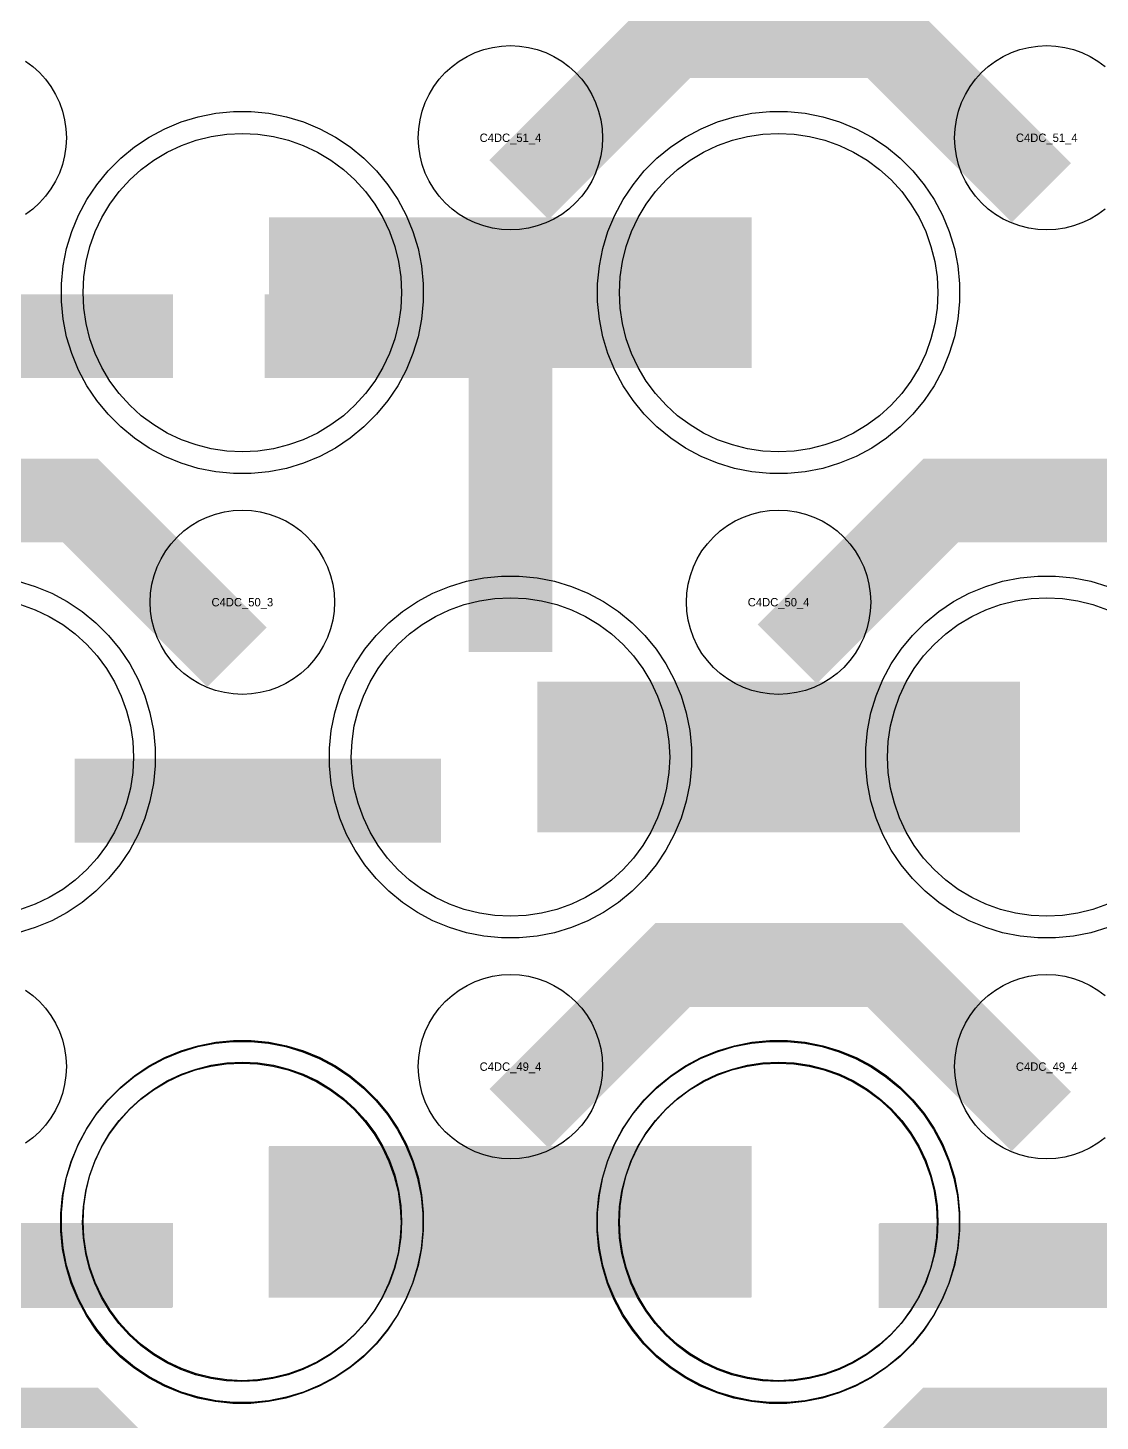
# Model space of a CAD drawing. Extents: x -11880 to 11880, y -14992 to 14992.
# Drawn here: x -10864 to -10544.1, y -8109.5 to -7693.8 of the extents above; entities that cross this region are included whole.
import ezdxf
from ezdxf.enums import TextEntityAlignment as Align

# ---------------------------------------------------------------- set-up
doc = ezdxf.new("R2010")
doc.units = 0
doc.header["$MEASUREMENT"] = 0
for name, color, linetype in [('GDS_775_DT_237', 138, 'CONTINUOUS'), ('RDL1_FS', 34, 'CONTINUOUS'), ('RDL_BS', 160, 'CONTINUOUS')]:
    doc.layers.add(name, color=color, linetype=linetype)

msp = doc.modelspace()

# ---------------------------------------------------------------- linework, layer by layer
at = {"layer": 'RDL1_FS'}
for points in [[(-10800, -7820.304), (-10804.657, -7820.075), (-10809.268, -7819.391), (-10813.791, -7818.259), (-10818.181, -7816.687), (-10822.395, -7814.695), (-10826.395, -7812.297), (-10830.14, -7809.519), (-10833.594, -7806.389), (-10836.724, -7802.935), (-10839.502, -7799.19), (-10841.9, -7795.19), (-10843.892, -7790.976), (-10845.464, -7786.586), (-10846.596, -7782.063), (-10847.28, -7777.452), (-10847.509, -7772.795), (-10847.28, -7768.138), (-10846.596, -7763.527), (-10845.464, -7759.004), (-10843.892, -7754.614), (-10841.9, -7750.4), (-10839.502, -7746.4), (-10836.724, -7742.655), (-10833.594, -7739.201), (-10830.14, -7736.071), (-10826.395, -7733.293), (-10822.395, -7730.895), (-10818.181, -7728.903), (-10813.791, -7727.331), (-10809.268, -7726.199), (-10804.657, -7725.515), (-10800, -7725.286), (-10795.343, -7725.515), (-10790.732, -7726.199), (-10786.209, -7727.331), (-10781.819, -7728.903), (-10777.605, -7730.895), (-10773.605, -7733.293), (-10769.86, -7736.071), (-10766.406, -7739.201), (-10763.276, -7742.655), (-10760.498, -7746.4), (-10758.1, -7750.4), (-10756.108, -7754.614), (-10754.536, -7759.004), (-10753.404, -7763.527), (-10752.72, -7768.138), (-10752.491, -7772.795), (-10752.72, -7777.452), (-10753.404, -7782.063), (-10754.536, -7786.586), (-10756.108, -7790.976), (-10758.1, -7795.19), (-10760.498, -7799.19), (-10763.276, -7802.935), (-10766.406, -7806.389), (-10769.86, -7809.519), (-10773.605, -7812.297), (-10777.605, -7814.695), (-10781.819, -7816.687), (-10786.209, -7818.259), (-10790.732, -7819.391), (-10795.343, -7820.075)], [(-10640, -7820.304), (-10644.657, -7820.075), (-10649.268, -7819.391), (-10653.791, -7818.259), (-10658.181, -7816.687), (-10662.395, -7814.695), (-10666.395, -7812.297), (-10670.14, -7809.519), (-10673.594, -7806.389), (-10676.724, -7802.935), (-10679.502, -7799.19), (-10681.9, -7795.19), (-10683.892, -7790.976), (-10685.464, -7786.586), (-10686.596, -7782.063), (-10687.28, -7777.452), (-10687.509, -7772.795), (-10687.28, -7768.138), (-10686.596, -7763.527), (-10685.464, -7759.004), (-10683.892, -7754.614), (-10681.9, -7750.4), (-10679.502, -7746.4), (-10676.724, -7742.655), (-10673.594, -7739.201), (-10670.14, -7736.071), (-10666.395, -7733.293), (-10662.395, -7730.895), (-10658.181, -7728.903), (-10653.791, -7727.331), (-10649.268, -7726.199), (-10644.657, -7725.515), (-10640, -7725.286), (-10635.343, -7725.515), (-10630.732, -7726.199), (-10626.209, -7727.331), (-10621.819, -7728.903), (-10617.605, -7730.895), (-10613.605, -7733.293), (-10609.86, -7736.071), (-10606.406, -7739.201), (-10603.276, -7742.655), (-10600.498, -7746.4), (-10598.1, -7750.4), (-10596.108, -7754.614), (-10594.536, -7759.004), (-10593.404, -7763.527), (-10592.72, -7768.138), (-10592.491, -7772.795), (-10592.72, -7777.452), (-10593.404, -7782.063), (-10594.536, -7786.586), (-10596.108, -7790.976), (-10598.1, -7795.19), (-10600.498, -7799.19), (-10603.276, -7802.935), (-10606.406, -7806.389), (-10609.86, -7809.519), (-10613.605, -7812.297), (-10617.605, -7814.695), (-10621.819, -7816.687), (-10626.209, -7818.259), (-10630.732, -7819.391), (-10635.343, -7820.075)], [(-10720, -7958.869), (-10724.657, -7958.64), (-10729.268, -7957.956), (-10733.791, -7956.824), (-10738.181, -7955.252), (-10742.395, -7953.26), (-10746.395, -7950.862), (-10750.14, -7948.084), (-10753.594, -7944.954), (-10756.724, -7941.5), (-10759.502, -7937.755), (-10761.9, -7933.755), (-10763.892, -7929.541), (-10765.464, -7925.151), (-10766.596, -7920.628), (-10767.28, -7916.017), (-10767.509, -7911.36), (-10767.28, -7906.703), (-10766.596, -7902.092), (-10765.464, -7897.569), (-10763.892, -7893.179), (-10761.9, -7888.965), (-10759.502, -7884.965), (-10756.724, -7881.22), (-10753.594, -7877.766), (-10750.14, -7874.636), (-10746.395, -7871.858), (-10742.395, -7869.46), (-10738.181, -7867.468), (-10733.791, -7865.896), (-10729.268, -7864.764), (-10724.657, -7864.08), (-10720, -7863.851), (-10715.343, -7864.08), (-10710.732, -7864.764), (-10706.209, -7865.896), (-10701.819, -7867.468), (-10697.605, -7869.46), (-10693.605, -7871.858), (-10689.86, -7874.636), (-10686.406, -7877.766), (-10683.276, -7881.22), (-10680.498, -7884.965), (-10678.1, -7888.965), (-10676.108, -7893.179), (-10674.536, -7897.569), (-10673.404, -7902.092), (-10672.72, -7906.703), (-10672.491, -7911.36), (-10672.72, -7916.017), (-10673.404, -7920.628), (-10674.536, -7925.151), (-10676.108, -7929.541), (-10678.1, -7933.755), (-10680.498, -7937.755), (-10683.276, -7941.5), (-10686.406, -7944.954), (-10689.86, -7948.084), (-10693.605, -7950.862), (-10697.605, -7953.26), (-10701.819, -7955.252), (-10706.209, -7956.824), (-10710.732, -7957.956), (-10715.343, -7958.64)], [(-10800, -8097.434), (-10804.657, -8097.205), (-10809.268, -8096.521), (-10813.791, -8095.389), (-10818.181, -8093.817), (-10822.395, -8091.825), (-10826.395, -8089.427), (-10830.14, -8086.649), (-10833.594, -8083.519), (-10836.724, -8080.065), (-10839.502, -8076.32), (-10841.9, -8072.32), (-10843.892, -8068.106), (-10845.464, -8063.716), (-10846.596, -8059.193), (-10847.28, -8054.582), (-10847.509, -8049.925), (-10847.28, -8045.268), (-10846.596, -8040.657), (-10845.464, -8036.134), (-10843.892, -8031.744), (-10841.9, -8027.53), (-10839.502, -8023.53), (-10836.724, -8019.785), (-10833.594, -8016.331), (-10830.14, -8013.201), (-10826.395, -8010.423), (-10822.395, -8008.025), (-10818.181, -8006.033), (-10813.791, -8004.461), (-10809.268, -8003.329), (-10804.657, -8002.645), (-10800, -8002.416), (-10795.343, -8002.645), (-10790.732, -8003.329), (-10786.209, -8004.461), (-10781.819, -8006.033), (-10777.605, -8008.025), (-10773.605, -8010.423), (-10769.86, -8013.201), (-10766.406, -8016.331), (-10763.276, -8019.785), (-10760.498, -8023.53), (-10758.1, -8027.53), (-10756.108, -8031.744), (-10754.536, -8036.134), (-10753.404, -8040.657), (-10752.72, -8045.268), (-10752.491, -8049.925), (-10752.72, -8054.582), (-10753.404, -8059.193), (-10754.536, -8063.716), (-10756.108, -8068.106), (-10758.1, -8072.32), (-10760.498, -8076.32), (-10763.276, -8080.065), (-10766.406, -8083.519), (-10769.86, -8086.649), (-10773.605, -8089.427), (-10777.605, -8091.825), (-10781.819, -8093.817), (-10786.209, -8095.389), (-10790.732, -8096.521), (-10795.343, -8097.205)], [(-10640, -8097.434), (-10644.657, -8097.205), (-10649.268, -8096.521), (-10653.791, -8095.389), (-10658.181, -8093.817), (-10662.395, -8091.825), (-10666.395, -8089.427), (-10670.14, -8086.649), (-10673.594, -8083.519), (-10676.724, -8080.065), (-10679.502, -8076.32), (-10681.9, -8072.32), (-10683.892, -8068.106), (-10685.464, -8063.716), (-10686.596, -8059.193), (-10687.28, -8054.582), (-10687.509, -8049.925), (-10687.28, -8045.268), (-10686.596, -8040.657), (-10685.464, -8036.134), (-10683.892, -8031.744), (-10681.9, -8027.53), (-10679.502, -8023.53), (-10676.724, -8019.785), (-10673.594, -8016.331), (-10670.14, -8013.201), (-10666.395, -8010.423), (-10662.395, -8008.025), (-10658.181, -8006.033), (-10653.791, -8004.461), (-10649.268, -8003.329), (-10644.657, -8002.645), (-10640, -8002.416), (-10635.343, -8002.645), (-10630.732, -8003.329), (-10626.209, -8004.461), (-10621.819, -8006.033), (-10617.605, -8008.025), (-10613.605, -8010.423), (-10609.86, -8013.201), (-10606.406, -8016.331), (-10603.276, -8019.785), (-10600.498, -8023.53), (-10598.1, -8027.53), (-10596.108, -8031.744), (-10594.536, -8036.134), (-10593.404, -8040.657), (-10592.72, -8045.268), (-10592.491, -8049.925), (-10592.72, -8054.582), (-10593.404, -8059.193), (-10594.536, -8063.716), (-10596.108, -8068.106), (-10598.1, -8072.32), (-10600.498, -8076.32), (-10603.276, -8080.065), (-10606.406, -8083.519), (-10609.86, -8086.649), (-10613.605, -8089.427), (-10617.605, -8091.825), (-10621.819, -8093.817), (-10626.209, -8095.389), (-10630.732, -8096.521), (-10635.343, -8097.205)]]:
    msp.add_lwpolyline(points, close=True, dxfattribs=at)
for points in [[(-10791.998, -7772.795, 45, 45, 0), (-10719.998, -7772.795, 45, 45, 0)], [(-10719.998, -7772.795, 45, 45, 0), (-10647.998, -7772.795, 45, 45, 0)], [(-10711.998, -7911.36, 45, 45, 0), (-10639.998, -7911.36, 45, 45, 0)], [(-10639.998, -7911.36, 45, 45, 0), (-10567.998, -7911.36, 45, 45, 0)], [(-10791.998, -8049.925, 45, 45, 0), (-10719.998, -8049.925, 45, 45, 0)], [(-10719.998, -8049.925, 45, 45, 0), (-10647.998, -8049.925, 45, 45, 0)]]:
    msp.add_lwpolyline(points, format="xyseb", dxfattribs=at)
for points in [[(-10541.819, -7955.252), (-10546.209, -7956.824), (-10550.732, -7957.956), (-10555.343, -7958.64), (-10560, -7958.869), (-10564.657, -7958.64), (-10569.268, -7957.956), (-10573.791, -7956.824), (-10578.181, -7955.252), (-10582.395, -7953.26), (-10586.395, -7950.862), (-10590.14, -7948.084), (-10593.594, -7944.954), (-10596.724, -7941.5), (-10599.502, -7937.755), (-10601.9, -7933.755), (-10603.892, -7929.541), (-10605.464, -7925.151), (-10606.596, -7920.628), (-10607.28, -7916.017), (-10607.509, -7911.36), (-10607.28, -7906.703), (-10606.596, -7902.092), (-10605.464, -7897.569), (-10603.892, -7893.179), (-10601.9, -7888.965), (-10599.502, -7884.965), (-10596.724, -7881.22), (-10593.594, -7877.766), (-10590.14, -7874.636), (-10586.395, -7871.858), (-10582.395, -7869.46), (-10578.181, -7867.468), (-10573.791, -7865.896), (-10569.268, -7864.764), (-10564.657, -7864.08), (-10560, -7863.851), (-10555.343, -7864.08), (-10550.732, -7864.764), (-10546.209, -7865.896), (-10541.819, -7867.468)], [(-10866.209, -7865.896), (-10861.819, -7867.468), (-10857.605, -7869.46), (-10853.605, -7871.858), (-10849.86, -7874.636), (-10846.406, -7877.766), (-10843.276, -7881.22), (-10840.498, -7884.965), (-10838.1, -7888.965), (-10836.108, -7893.179), (-10834.536, -7897.569), (-10833.404, -7902.092), (-10832.72, -7906.703), (-10832.491, -7911.36), (-10832.72, -7916.017), (-10833.404, -7920.628), (-10834.536, -7925.151), (-10836.108, -7929.541), (-10838.1, -7933.755), (-10840.498, -7937.755), (-10843.276, -7941.5), (-10846.406, -7944.954), (-10849.86, -7948.084), (-10853.605, -7950.862), (-10857.605, -7953.26), (-10861.819, -7955.252), (-10866.209, -7956.824)]]:
    msp.add_lwpolyline(points, dxfattribs=at)
at = {"layer": 'RDL1_FS', "color": 241, "true_color": 0xf7abae}
for points in [[(-10800.149, -8097.716), (-10804.806, -8097.487), (-10809.417, -8096.803), (-10813.94, -8095.671), (-10818.33, -8094.099), (-10822.544, -8092.107), (-10826.544, -8089.709), (-10830.289, -8086.931), (-10833.743, -8083.801), (-10836.873, -8080.347), (-10839.651, -8076.602), (-10842.049, -8072.602), (-10844.041, -8068.388), (-10845.613, -8063.998), (-10846.745, -8059.475), (-10847.429, -8054.864), (-10847.658, -8050.207), (-10847.429, -8045.55), (-10846.745, -8040.939), (-10845.613, -8036.416), (-10844.041, -8032.026), (-10842.049, -8027.812), (-10839.651, -8023.812), (-10836.873, -8020.067), (-10833.743, -8016.613), (-10830.289, -8013.483), (-10826.544, -8010.705), (-10822.544, -8008.307), (-10818.33, -8006.315), (-10813.94, -8004.743), (-10809.417, -8003.611), (-10804.806, -8002.927), (-10800.149, -8002.698), (-10795.492, -8002.927), (-10790.881, -8003.611), (-10786.358, -8004.743), (-10781.968, -8006.315), (-10777.754, -8008.307), (-10773.754, -8010.705), (-10770.009, -8013.483), (-10766.555, -8016.613), (-10763.425, -8020.067), (-10760.647, -8023.812), (-10758.249, -8027.812), (-10756.257, -8032.026), (-10754.685, -8036.416), (-10753.553, -8040.939), (-10752.869, -8045.55), (-10752.64, -8050.207), (-10752.869, -8054.864), (-10753.553, -8059.475), (-10754.685, -8063.998), (-10756.257, -8068.388), (-10758.249, -8072.602), (-10760.647, -8076.602), (-10763.425, -8080.347), (-10766.555, -8083.801), (-10770.009, -8086.931), (-10773.754, -8089.709), (-10777.754, -8092.107), (-10781.968, -8094.099), (-10786.358, -8095.671), (-10790.881, -8096.803), (-10795.492, -8097.487)], [(-10640.149, -8097.716), (-10644.806, -8097.487), (-10649.417, -8096.803), (-10653.94, -8095.671), (-10658.33, -8094.099), (-10662.544, -8092.107), (-10666.544, -8089.709), (-10670.289, -8086.931), (-10673.743, -8083.801), (-10676.873, -8080.347), (-10679.651, -8076.602), (-10682.049, -8072.602), (-10684.041, -8068.388), (-10685.613, -8063.998), (-10686.745, -8059.475), (-10687.429, -8054.864), (-10687.658, -8050.207), (-10687.429, -8045.55), (-10686.745, -8040.939), (-10685.613, -8036.416), (-10684.041, -8032.026), (-10682.049, -8027.812), (-10679.651, -8023.812), (-10676.873, -8020.067), (-10673.743, -8016.613), (-10670.289, -8013.483), (-10666.544, -8010.705), (-10662.544, -8008.307), (-10658.33, -8006.315), (-10653.94, -8004.743), (-10649.417, -8003.611), (-10644.806, -8002.927), (-10640.149, -8002.698), (-10635.492, -8002.927), (-10630.881, -8003.611), (-10626.358, -8004.743), (-10621.968, -8006.315), (-10617.754, -8008.307), (-10613.754, -8010.705), (-10610.009, -8013.483), (-10606.555, -8016.613), (-10603.425, -8020.067), (-10600.647, -8023.812), (-10598.249, -8027.812), (-10596.257, -8032.026), (-10594.685, -8036.416), (-10593.553, -8040.939), (-10592.869, -8045.55), (-10592.64, -8050.207), (-10592.869, -8054.864), (-10593.553, -8059.475), (-10594.685, -8063.998), (-10596.257, -8068.388), (-10598.249, -8072.602), (-10600.647, -8076.602), (-10603.425, -8080.347), (-10606.555, -8083.801), (-10610.009, -8086.931), (-10613.754, -8089.709), (-10617.754, -8092.107), (-10621.968, -8094.099), (-10626.358, -8095.671), (-10630.881, -8096.803), (-10635.492, -8097.487)]]:
    msp.add_lwpolyline(points, close=True, dxfattribs=at)
for points in [[(-10792.147, -8050.207, 45, 45, 0), (-10720.147, -8050.207, 45, 45, 0)], [(-10720.147, -8050.207, 45, 45, 0), (-10648.147, -8050.207, 45, 45, 0)]]:
    msp.add_lwpolyline(points, format="xyseb", dxfattribs=at)
at = {"layer": 'RDL_BS'}
for points in [[(-10717.438, -7742.109, 25, 25, 0), (-10671.623, -7696.294, 25, 25, 0), (-10638.07, -7696.294, 25, 25, 0)], [(-10561.599, -7743.008, 25, 25, 0), (-10608.313, -7696.294, 25, 25, 0), (-10638.071, -7696.294, 25, 25, 0)], [(-10720, -7880.05, 25, 25, 0), (-10720, -7773.273, 25, 25, 0)], [(-10720, -7880.05, 25, 25, 0), (-10720, -7773.273, 25, 25, 0)], [(-10929.984, -7785.808, 25, 25, 0), (-10820.719, -7785.808, 25, 25, 0)], [(-10707.5, -7785.773, 25, 25, 0), (-10793.333, -7785.773, 25, 25, 0)], [(-10707.5, -7785.773, 25, 25, 0), (-10772.167, -7785.773, 25, 25, 0)], [(-10801.599, -7881.573, 25, 25, 0), (-10848.313, -7834.859, 25, 25, 0), (-10878.071, -7834.859, 25, 25, 0)], [(-10637.438, -7880.674, 25, 25, 0), (-10591.623, -7834.859, 25, 25, 0), (-10558.07, -7834.859, 25, 25, 0)], [(-10481.599, -7881.573, 25, 25, 0), (-10528.313, -7834.859, 25, 25, 0), (-10558.071, -7834.859, 25, 25, 0)], [(-10849.984, -7924.373, 25, 25, 0), (-10740.719, -7924.373, 25, 25, 0)], [(-10717.438, -8019.239, 25, 25, 0), (-10671.623, -7973.424, 25, 25, 0), (-10638.07, -7973.424, 25, 25, 0)], [(-10561.599, -8020.138, 25, 25, 0), (-10608.313, -7973.424, 25, 25, 0), (-10638.071, -7973.424, 25, 25, 0)], [(-10929.984, -8062.938, 25, 25, 0), (-10820.719, -8062.938, 25, 25, 0)], [(-10609.984, -8062.938, 25, 25, 0), (-10500.719, -8062.938, 25, 25, 0)], [(-10801.599, -8158.703, 25, 25, 0), (-10848.313, -8111.989, 25, 25, 0), (-10878.071, -8111.989, 25, 25, 0)], [(-10637.438, -8157.804, 25, 25, 0), (-10591.623, -8111.989, 25, 25, 0), (-10558.07, -8111.989, 25, 25, 0)], [(-10481.599, -8158.703, 25, 25, 0), (-10528.313, -8111.989, 25, 25, 0), (-10558.071, -8111.989, 25, 25, 0)]]:
    msp.add_lwpolyline(points, format="xyseb", dxfattribs=at)
for points in [[(-10720, -7754.101), (-10722.693, -7753.969), (-10725.365, -7753.573), (-10727.984, -7752.916), (-10730.519, -7752.009), (-10732.956, -7750.857), (-10735.28, -7749.464), (-10737.443, -7747.861), (-10739.442, -7746.049), (-10741.254, -7744.05), (-10742.857, -7741.887), (-10744.25, -7739.563), (-10745.402, -7737.126), (-10746.309, -7734.591), (-10746.966, -7731.972), (-10747.362, -7729.3), (-10747.494, -7726.607), (-10747.362, -7723.914), (-10746.966, -7721.242), (-10746.309, -7718.623), (-10745.402, -7716.088), (-10744.25, -7713.651), (-10742.857, -7711.327), (-10741.254, -7709.164), (-10739.442, -7707.165), (-10737.443, -7705.353), (-10735.28, -7703.75), (-10732.956, -7702.357), (-10730.519, -7701.205), (-10727.984, -7700.298), (-10725.365, -7699.641), (-10722.693, -7699.245), (-10720, -7699.113), (-10717.307, -7699.245), (-10714.635, -7699.641), (-10712.016, -7700.298), (-10709.481, -7701.205), (-10707.044, -7702.357), (-10704.72, -7703.75), (-10702.557, -7705.353), (-10700.558, -7707.165), (-10698.746, -7709.164), (-10697.143, -7711.327), (-10695.75, -7713.651), (-10694.598, -7716.088), (-10693.691, -7718.623), (-10693.034, -7721.242), (-10692.638, -7723.914), (-10692.506, -7726.607), (-10692.638, -7729.3), (-10693.034, -7731.972), (-10693.691, -7734.591), (-10694.598, -7737.126), (-10695.75, -7739.563), (-10697.143, -7741.887), (-10698.746, -7744.05), (-10700.558, -7746.049), (-10702.557, -7747.861), (-10704.72, -7749.464), (-10707.044, -7750.857), (-10709.481, -7752.009), (-10712.016, -7752.916), (-10714.635, -7753.573), (-10717.307, -7753.969)], [(-10802.644, -7826.795), (-10807.938, -7826.278), (-10813.165, -7825.232), (-10818.205, -7823.701), (-10823.115, -7821.67), (-10827.777, -7819.178), (-10832.191, -7816.231), (-10836.292, -7812.869), (-10840.074, -7809.087), (-10843.436, -7804.986), (-10846.383, -7800.572), (-10848.875, -7795.91), (-10850.906, -7791), (-10852.437, -7785.96), (-10853.483, -7780.733), (-10854, -7775.439), (-10854, -7770.151), (-10853.483, -7764.857), (-10852.437, -7759.63), (-10850.906, -7754.59), (-10848.875, -7749.68), (-10846.383, -7745.018), (-10843.436, -7740.604), (-10840.074, -7736.503), (-10836.292, -7732.721), (-10832.191, -7729.359), (-10827.777, -7726.412), (-10823.115, -7723.92), (-10818.205, -7721.889), (-10813.165, -7720.358), (-10807.938, -7719.312), (-10802.644, -7718.795), (-10797.356, -7718.795), (-10792.062, -7719.312), (-10786.835, -7720.358), (-10781.795, -7721.889), (-10776.885, -7723.92), (-10772.223, -7726.412), (-10767.809, -7729.359), (-10763.708, -7732.721), (-10759.926, -7736.503), (-10756.564, -7740.604), (-10753.617, -7745.018), (-10751.125, -7749.68), (-10749.094, -7754.59), (-10747.563, -7759.63), (-10746.517, -7764.857), (-10746, -7770.151), (-10746, -7775.439), (-10746.517, -7780.733), (-10747.563, -7785.96), (-10749.094, -7791), (-10751.125, -7795.91), (-10753.617, -7800.572), (-10756.564, -7804.986), (-10759.926, -7809.087), (-10763.708, -7812.869), (-10767.809, -7816.231), (-10772.223, -7819.178), (-10776.885, -7821.67), (-10781.795, -7823.701), (-10786.835, -7825.232), (-10792.062, -7826.278), (-10797.356, -7826.795)], [(-10642.644, -7826.795), (-10647.938, -7826.278), (-10653.165, -7825.232), (-10658.205, -7823.701), (-10663.115, -7821.67), (-10667.777, -7819.178), (-10672.191, -7816.231), (-10676.292, -7812.869), (-10680.074, -7809.087), (-10683.436, -7804.986), (-10686.383, -7800.572), (-10688.875, -7795.91), (-10690.906, -7791), (-10692.437, -7785.96), (-10693.483, -7780.733), (-10694, -7775.439), (-10694, -7770.151), (-10693.483, -7764.857), (-10692.437, -7759.63), (-10690.906, -7754.59), (-10688.875, -7749.68), (-10686.383, -7745.018), (-10683.436, -7740.604), (-10680.074, -7736.503), (-10676.292, -7732.721), (-10672.191, -7729.359), (-10667.777, -7726.412), (-10663.115, -7723.92), (-10658.205, -7721.889), (-10653.165, -7720.358), (-10647.938, -7719.312), (-10642.644, -7718.795), (-10637.356, -7718.795), (-10632.062, -7719.312), (-10626.835, -7720.358), (-10621.795, -7721.889), (-10616.885, -7723.92), (-10612.223, -7726.412), (-10607.809, -7729.359), (-10603.708, -7732.721), (-10599.926, -7736.503), (-10596.564, -7740.604), (-10593.617, -7745.018), (-10591.125, -7749.68), (-10589.094, -7754.59), (-10587.563, -7759.63), (-10586.517, -7764.857), (-10586, -7770.151), (-10586, -7775.439), (-10586.517, -7780.733), (-10587.563, -7785.96), (-10589.094, -7791), (-10591.125, -7795.91), (-10593.617, -7800.572), (-10596.564, -7804.986), (-10599.926, -7809.087), (-10603.708, -7812.869), (-10607.809, -7816.231), (-10612.223, -7819.178), (-10616.885, -7821.67), (-10621.795, -7823.701), (-10626.835, -7825.232), (-10632.062, -7826.278), (-10637.356, -7826.795)], [(-10800, -7892.666), (-10802.693, -7892.534), (-10805.365, -7892.138), (-10807.984, -7891.481), (-10810.519, -7890.574), (-10812.956, -7889.422), (-10815.28, -7888.029), (-10817.443, -7886.426), (-10819.442, -7884.614), (-10821.254, -7882.615), (-10822.857, -7880.452), (-10824.25, -7878.128), (-10825.402, -7875.691), (-10826.309, -7873.156), (-10826.966, -7870.537), (-10827.362, -7867.865), (-10827.494, -7865.172), (-10827.362, -7862.479), (-10826.966, -7859.807), (-10826.309, -7857.188), (-10825.402, -7854.653), (-10824.25, -7852.216), (-10822.857, -7849.892), (-10821.254, -7847.729), (-10819.442, -7845.73), (-10817.443, -7843.918), (-10815.28, -7842.315), (-10812.956, -7840.922), (-10810.519, -7839.77), (-10807.984, -7838.863), (-10805.365, -7838.206), (-10802.693, -7837.81), (-10800, -7837.678), (-10797.307, -7837.81), (-10794.635, -7838.206), (-10792.016, -7838.863), (-10789.481, -7839.77), (-10787.044, -7840.922), (-10784.72, -7842.315), (-10782.557, -7843.918), (-10780.558, -7845.73), (-10778.746, -7847.729), (-10777.143, -7849.892), (-10775.75, -7852.216), (-10774.598, -7854.653), (-10773.691, -7857.188), (-10773.034, -7859.807), (-10772.638, -7862.479), (-10772.506, -7865.172), (-10772.638, -7867.865), (-10773.034, -7870.537), (-10773.691, -7873.156), (-10774.598, -7875.691), (-10775.75, -7878.128), (-10777.143, -7880.452), (-10778.746, -7882.615), (-10780.558, -7884.614), (-10782.557, -7886.426), (-10784.72, -7888.029), (-10787.044, -7889.422), (-10789.481, -7890.574), (-10792.016, -7891.481), (-10794.635, -7892.138), (-10797.307, -7892.534)], [(-10640, -7892.666), (-10642.693, -7892.534), (-10645.365, -7892.138), (-10647.984, -7891.481), (-10650.519, -7890.574), (-10652.956, -7889.422), (-10655.28, -7888.029), (-10657.443, -7886.426), (-10659.442, -7884.614), (-10661.254, -7882.615), (-10662.857, -7880.452), (-10664.25, -7878.128), (-10665.402, -7875.691), (-10666.309, -7873.156), (-10666.966, -7870.537), (-10667.362, -7867.865), (-10667.494, -7865.172), (-10667.362, -7862.479), (-10666.966, -7859.807), (-10666.309, -7857.188), (-10665.402, -7854.653), (-10664.25, -7852.216), (-10662.857, -7849.892), (-10661.254, -7847.729), (-10659.442, -7845.73), (-10657.443, -7843.918), (-10655.28, -7842.315), (-10652.956, -7840.922), (-10650.519, -7839.77), (-10647.984, -7838.863), (-10645.365, -7838.206), (-10642.693, -7837.81), (-10640, -7837.678), (-10637.307, -7837.81), (-10634.635, -7838.206), (-10632.016, -7838.863), (-10629.481, -7839.77), (-10627.044, -7840.922), (-10624.72, -7842.315), (-10622.557, -7843.918), (-10620.558, -7845.73), (-10618.746, -7847.729), (-10617.143, -7849.892), (-10615.75, -7852.216), (-10614.598, -7854.653), (-10613.691, -7857.188), (-10613.034, -7859.807), (-10612.638, -7862.479), (-10612.506, -7865.172), (-10612.638, -7867.865), (-10613.034, -7870.537), (-10613.691, -7873.156), (-10614.598, -7875.691), (-10615.75, -7878.128), (-10617.143, -7880.452), (-10618.746, -7882.615), (-10620.558, -7884.614), (-10622.557, -7886.426), (-10624.72, -7888.029), (-10627.044, -7889.422), (-10629.481, -7890.574), (-10632.016, -7891.481), (-10634.635, -7892.138), (-10637.307, -7892.534)], [(-10722.644, -7965.36), (-10727.938, -7964.843), (-10733.165, -7963.797), (-10738.205, -7962.266), (-10743.115, -7960.235), (-10747.777, -7957.743), (-10752.191, -7954.796), (-10756.292, -7951.434), (-10760.074, -7947.652), (-10763.436, -7943.551), (-10766.383, -7939.137), (-10768.875, -7934.475), (-10770.906, -7929.565), (-10772.437, -7924.525), (-10773.483, -7919.298), (-10774, -7914.004), (-10774, -7908.716), (-10773.483, -7903.422), (-10772.437, -7898.195), (-10770.906, -7893.155), (-10768.875, -7888.245), (-10766.383, -7883.583), (-10763.436, -7879.169), (-10760.074, -7875.068), (-10756.292, -7871.286), (-10752.191, -7867.924), (-10747.777, -7864.977), (-10743.115, -7862.485), (-10738.205, -7860.454), (-10733.165, -7858.923), (-10727.938, -7857.877), (-10722.644, -7857.36), (-10717.356, -7857.36), (-10712.062, -7857.877), (-10706.835, -7858.923), (-10701.795, -7860.454), (-10696.885, -7862.485), (-10692.223, -7864.977), (-10687.809, -7867.924), (-10683.708, -7871.286), (-10679.926, -7875.068), (-10676.564, -7879.169), (-10673.617, -7883.583), (-10671.125, -7888.245), (-10669.094, -7893.155), (-10667.563, -7898.195), (-10666.517, -7903.422), (-10666, -7908.716), (-10666, -7914.004), (-10666.517, -7919.298), (-10667.563, -7924.525), (-10669.094, -7929.565), (-10671.125, -7934.475), (-10673.617, -7939.137), (-10676.564, -7943.551), (-10679.926, -7947.652), (-10683.708, -7951.434), (-10687.809, -7954.796), (-10692.223, -7957.743), (-10696.885, -7960.235), (-10701.795, -7962.266), (-10706.835, -7963.797), (-10712.062, -7964.843), (-10717.356, -7965.36)], [(-10720, -8031.231), (-10722.693, -8031.099), (-10725.365, -8030.703), (-10727.984, -8030.046), (-10730.519, -8029.139), (-10732.956, -8027.987), (-10735.28, -8026.594), (-10737.443, -8024.991), (-10739.442, -8023.179), (-10741.254, -8021.18), (-10742.857, -8019.017), (-10744.25, -8016.693), (-10745.402, -8014.256), (-10746.309, -8011.721), (-10746.966, -8009.102), (-10747.362, -8006.43), (-10747.494, -8003.737), (-10747.362, -8001.044), (-10746.966, -7998.372), (-10746.309, -7995.753), (-10745.402, -7993.218), (-10744.25, -7990.781), (-10742.857, -7988.457), (-10741.254, -7986.294), (-10739.442, -7984.295), (-10737.443, -7982.483), (-10735.28, -7980.88), (-10732.956, -7979.487), (-10730.519, -7978.335), (-10727.984, -7977.428), (-10725.365, -7976.771), (-10722.693, -7976.375), (-10720, -7976.243), (-10717.307, -7976.375), (-10714.635, -7976.771), (-10712.016, -7977.428), (-10709.481, -7978.335), (-10707.044, -7979.487), (-10704.72, -7980.88), (-10702.557, -7982.483), (-10700.558, -7984.295), (-10698.746, -7986.294), (-10697.143, -7988.457), (-10695.75, -7990.781), (-10694.598, -7993.218), (-10693.691, -7995.753), (-10693.034, -7998.372), (-10692.638, -8001.044), (-10692.506, -8003.737), (-10692.638, -8006.43), (-10693.034, -8009.102), (-10693.691, -8011.721), (-10694.598, -8014.256), (-10695.75, -8016.693), (-10697.143, -8019.017), (-10698.746, -8021.18), (-10700.558, -8023.179), (-10702.557, -8024.991), (-10704.72, -8026.594), (-10707.044, -8027.987), (-10709.481, -8029.139), (-10712.016, -8030.046), (-10714.635, -8030.703), (-10717.307, -8031.099)], [(-10802.644, -8103.925), (-10807.938, -8103.408), (-10813.165, -8102.362), (-10818.205, -8100.831), (-10823.115, -8098.8), (-10827.777, -8096.308), (-10832.191, -8093.361), (-10836.292, -8089.999), (-10840.074, -8086.217), (-10843.436, -8082.116), (-10846.383, -8077.702), (-10848.875, -8073.04), (-10850.906, -8068.13), (-10852.437, -8063.09), (-10853.483, -8057.863), (-10854, -8052.569), (-10854, -8047.281), (-10853.483, -8041.987), (-10852.437, -8036.76), (-10850.906, -8031.72), (-10848.875, -8026.81), (-10846.383, -8022.148), (-10843.436, -8017.734), (-10840.074, -8013.633), (-10836.292, -8009.851), (-10832.191, -8006.489), (-10827.777, -8003.542), (-10823.115, -8001.05), (-10818.205, -7999.019), (-10813.165, -7997.488), (-10807.938, -7996.442), (-10802.644, -7995.925), (-10797.356, -7995.925), (-10792.062, -7996.442), (-10786.835, -7997.488), (-10781.795, -7999.019), (-10776.885, -8001.05), (-10772.223, -8003.542), (-10767.809, -8006.489), (-10763.708, -8009.851), (-10759.926, -8013.633), (-10756.564, -8017.734), (-10753.617, -8022.148), (-10751.125, -8026.81), (-10749.094, -8031.72), (-10747.563, -8036.76), (-10746.517, -8041.987), (-10746, -8047.281), (-10746, -8052.569), (-10746.517, -8057.863), (-10747.563, -8063.09), (-10749.094, -8068.13), (-10751.125, -8073.04), (-10753.617, -8077.702), (-10756.564, -8082.116), (-10759.926, -8086.217), (-10763.708, -8089.999), (-10767.809, -8093.361), (-10772.223, -8096.308), (-10776.885, -8098.8), (-10781.795, -8100.831), (-10786.835, -8102.362), (-10792.062, -8103.408), (-10797.356, -8103.925)], [(-10642.644, -8103.925), (-10647.938, -8103.408), (-10653.165, -8102.362), (-10658.205, -8100.831), (-10663.115, -8098.8), (-10667.777, -8096.308), (-10672.191, -8093.361), (-10676.292, -8089.999), (-10680.074, -8086.217), (-10683.436, -8082.116), (-10686.383, -8077.702), (-10688.875, -8073.04), (-10690.906, -8068.13), (-10692.437, -8063.09), (-10693.483, -8057.863), (-10694, -8052.569), (-10694, -8047.281), (-10693.483, -8041.987), (-10692.437, -8036.76), (-10690.906, -8031.72), (-10688.875, -8026.81), (-10686.383, -8022.148), (-10683.436, -8017.734), (-10680.074, -8013.633), (-10676.292, -8009.851), (-10672.191, -8006.489), (-10667.777, -8003.542), (-10663.115, -8001.05), (-10658.205, -7999.019), (-10653.165, -7997.488), (-10647.938, -7996.442), (-10642.644, -7995.925), (-10637.356, -7995.925), (-10632.062, -7996.442), (-10626.835, -7997.488), (-10621.795, -7999.019), (-10616.885, -8001.05), (-10612.223, -8003.542), (-10607.809, -8006.489), (-10603.708, -8009.851), (-10599.926, -8013.633), (-10596.564, -8017.734), (-10593.617, -8022.148), (-10591.125, -8026.81), (-10589.094, -8031.72), (-10587.563, -8036.76), (-10586.517, -8041.987), (-10586, -8047.281), (-10586, -8052.569), (-10586.517, -8057.863), (-10587.563, -8063.09), (-10589.094, -8068.13), (-10591.125, -8073.04), (-10593.617, -8077.702), (-10596.564, -8082.116), (-10599.926, -8086.217), (-10603.708, -8089.999), (-10607.809, -8093.361), (-10612.223, -8096.308), (-10616.885, -8098.8), (-10621.795, -8100.831), (-10626.835, -8102.362), (-10632.062, -8103.408), (-10637.356, -8103.925)]]:
    msp.add_lwpolyline(points, close=True, dxfattribs=at)
for points in [[(-10542.557, -7747.861), (-10544.72, -7749.464), (-10547.044, -7750.857), (-10549.481, -7752.009), (-10552.016, -7752.916), (-10554.635, -7753.573), (-10557.307, -7753.969), (-10560, -7754.101), (-10562.693, -7753.969), (-10565.365, -7753.573), (-10567.984, -7752.916), (-10570.519, -7752.009), (-10572.956, -7750.857), (-10575.28, -7749.464), (-10577.443, -7747.861), (-10579.442, -7746.049), (-10581.254, -7744.05), (-10582.857, -7741.887), (-10584.25, -7739.563), (-10585.402, -7737.126), (-10586.309, -7734.591), (-10586.966, -7731.972), (-10587.362, -7729.3), (-10587.494, -7726.607), (-10587.362, -7723.914), (-10586.966, -7721.242), (-10586.309, -7718.623), (-10585.402, -7716.088), (-10584.25, -7713.651), (-10582.857, -7711.327), (-10581.254, -7709.164), (-10579.442, -7707.165), (-10577.443, -7705.353), (-10575.28, -7703.75), (-10572.956, -7702.357), (-10570.519, -7701.205), (-10567.984, -7700.298), (-10565.365, -7699.641), (-10562.693, -7699.245), (-10560, -7699.113), (-10557.307, -7699.245), (-10554.635, -7699.641), (-10552.016, -7700.298), (-10549.481, -7701.205), (-10547.044, -7702.357), (-10544.72, -7703.75), (-10542.557, -7705.353)], [(-10864.72, -7703.75), (-10862.557, -7705.353), (-10860.558, -7707.165), (-10858.746, -7709.164), (-10857.143, -7711.327), (-10855.75, -7713.651), (-10854.598, -7716.088), (-10853.691, -7718.623), (-10853.034, -7721.242), (-10852.638, -7723.914), (-10852.506, -7726.607), (-10852.638, -7729.3), (-10853.034, -7731.972), (-10853.691, -7734.591), (-10854.598, -7737.126), (-10855.75, -7739.563), (-10857.143, -7741.887), (-10858.746, -7744.05), (-10860.558, -7746.049), (-10862.557, -7747.861), (-10864.72, -7749.464)], [(-10866.835, -7858.923), (-10861.795, -7860.454), (-10856.885, -7862.485), (-10852.223, -7864.977), (-10847.809, -7867.924), (-10843.708, -7871.286), (-10839.926, -7875.068), (-10836.564, -7879.169), (-10833.617, -7883.583), (-10831.125, -7888.245), (-10829.094, -7893.155), (-10827.563, -7898.195), (-10826.517, -7903.422), (-10826, -7908.716), (-10826, -7914.004), (-10826.517, -7919.298), (-10827.563, -7924.525), (-10829.094, -7929.565), (-10831.125, -7934.475), (-10833.617, -7939.137), (-10836.564, -7943.551), (-10839.926, -7947.652), (-10843.708, -7951.434), (-10847.809, -7954.796), (-10852.223, -7957.743), (-10856.885, -7960.235), (-10861.795, -7962.266), (-10866.835, -7963.797)], [(-10541.795, -7962.266), (-10546.835, -7963.797), (-10552.062, -7964.843), (-10557.356, -7965.36), (-10562.644, -7965.36), (-10567.938, -7964.843), (-10573.165, -7963.797), (-10578.205, -7962.266), (-10583.115, -7960.235), (-10587.777, -7957.743), (-10592.191, -7954.796), (-10596.292, -7951.434), (-10600.074, -7947.652), (-10603.436, -7943.551), (-10606.383, -7939.137), (-10608.875, -7934.475), (-10610.906, -7929.565), (-10612.437, -7924.525), (-10613.483, -7919.298), (-10614, -7914.004), (-10614, -7908.716), (-10613.483, -7903.422), (-10612.437, -7898.195), (-10610.906, -7893.155), (-10608.875, -7888.245), (-10606.383, -7883.583), (-10603.436, -7879.169), (-10600.074, -7875.068), (-10596.292, -7871.286), (-10592.191, -7867.924), (-10587.777, -7864.977), (-10583.115, -7862.485), (-10578.205, -7860.454), (-10573.165, -7858.923), (-10567.938, -7857.877), (-10562.644, -7857.36), (-10557.356, -7857.36), (-10552.062, -7857.877), (-10546.835, -7858.923), (-10541.795, -7860.454)], [(-10542.557, -8024.991), (-10544.72, -8026.594), (-10547.044, -8027.987), (-10549.481, -8029.139), (-10552.016, -8030.046), (-10554.635, -8030.703), (-10557.307, -8031.099), (-10560, -8031.231), (-10562.693, -8031.099), (-10565.365, -8030.703), (-10567.984, -8030.046), (-10570.519, -8029.139), (-10572.956, -8027.987), (-10575.28, -8026.594), (-10577.443, -8024.991), (-10579.442, -8023.179), (-10581.254, -8021.18), (-10582.857, -8019.017), (-10584.25, -8016.693), (-10585.402, -8014.256), (-10586.309, -8011.721), (-10586.966, -8009.102), (-10587.362, -8006.43), (-10587.494, -8003.737), (-10587.362, -8001.044), (-10586.966, -7998.372), (-10586.309, -7995.753), (-10585.402, -7993.218), (-10584.25, -7990.781), (-10582.857, -7988.457), (-10581.254, -7986.294), (-10579.442, -7984.295), (-10577.443, -7982.483), (-10575.28, -7980.88), (-10572.956, -7979.487), (-10570.519, -7978.335), (-10567.984, -7977.428), (-10565.365, -7976.771), (-10562.693, -7976.375), (-10560, -7976.243), (-10557.307, -7976.375), (-10554.635, -7976.771), (-10552.016, -7977.428), (-10549.481, -7978.335), (-10547.044, -7979.487), (-10544.72, -7980.88), (-10542.557, -7982.483)], [(-10864.72, -7980.88), (-10862.557, -7982.483), (-10860.558, -7984.295), (-10858.746, -7986.294), (-10857.143, -7988.457), (-10855.75, -7990.781), (-10854.598, -7993.218), (-10853.691, -7995.753), (-10853.034, -7998.372), (-10852.638, -8001.044), (-10852.506, -8003.737), (-10852.638, -8006.43), (-10853.034, -8009.102), (-10853.691, -8011.721), (-10854.598, -8014.256), (-10855.75, -8016.693), (-10857.143, -8019.017), (-10858.746, -8021.18), (-10860.558, -8023.179), (-10862.557, -8024.991), (-10864.72, -8026.594)]]:
    msp.add_lwpolyline(points, dxfattribs=at)
at = {"layer": 'RDL_BS', "color": 241, "true_color": 0xf7abae}
for points in [[(-10802.793, -8104.207), (-10808.087, -8103.69), (-10813.314, -8102.644), (-10818.354, -8101.113), (-10823.264, -8099.082), (-10827.926, -8096.59), (-10832.34, -8093.643), (-10836.441, -8090.281), (-10840.223, -8086.499), (-10843.585, -8082.398), (-10846.532, -8077.984), (-10849.024, -8073.322), (-10851.055, -8068.412), (-10852.586, -8063.372), (-10853.632, -8058.145), (-10854.149, -8052.851), (-10854.149, -8047.563), (-10853.632, -8042.269), (-10852.586, -8037.042), (-10851.055, -8032.002), (-10849.024, -8027.092), (-10846.532, -8022.43), (-10843.585, -8018.016), (-10840.223, -8013.915), (-10836.441, -8010.133), (-10832.34, -8006.771), (-10827.926, -8003.824), (-10823.264, -8001.332), (-10818.354, -7999.301), (-10813.314, -7997.77), (-10808.087, -7996.724), (-10802.793, -7996.207), (-10797.505, -7996.207), (-10792.211, -7996.724), (-10786.984, -7997.77), (-10781.944, -7999.301), (-10777.034, -8001.332), (-10772.372, -8003.824), (-10767.958, -8006.771), (-10763.857, -8010.133), (-10760.075, -8013.915), (-10756.713, -8018.016), (-10753.766, -8022.43), (-10751.274, -8027.092), (-10749.243, -8032.002), (-10747.712, -8037.042), (-10746.666, -8042.269), (-10746.149, -8047.563), (-10746.149, -8052.851), (-10746.666, -8058.145), (-10747.712, -8063.372), (-10749.243, -8068.412), (-10751.274, -8073.322), (-10753.766, -8077.984), (-10756.713, -8082.398), (-10760.075, -8086.499), (-10763.857, -8090.281), (-10767.958, -8093.643), (-10772.372, -8096.59), (-10777.034, -8099.082), (-10781.944, -8101.113), (-10786.984, -8102.644), (-10792.211, -8103.69), (-10797.505, -8104.207)], [(-10642.793, -8104.207), (-10648.087, -8103.69), (-10653.314, -8102.644), (-10658.354, -8101.113), (-10663.264, -8099.082), (-10667.926, -8096.59), (-10672.34, -8093.643), (-10676.441, -8090.281), (-10680.223, -8086.499), (-10683.585, -8082.398), (-10686.532, -8077.984), (-10689.024, -8073.322), (-10691.055, -8068.412), (-10692.586, -8063.372), (-10693.632, -8058.145), (-10694.149, -8052.851), (-10694.149, -8047.563), (-10693.632, -8042.269), (-10692.586, -8037.042), (-10691.055, -8032.002), (-10689.024, -8027.092), (-10686.532, -8022.43), (-10683.585, -8018.016), (-10680.223, -8013.915), (-10676.441, -8010.133), (-10672.34, -8006.771), (-10667.926, -8003.824), (-10663.264, -8001.332), (-10658.354, -7999.301), (-10653.314, -7997.77), (-10648.087, -7996.724), (-10642.793, -7996.207), (-10637.505, -7996.207), (-10632.211, -7996.724), (-10626.984, -7997.77), (-10621.944, -7999.301), (-10617.034, -8001.332), (-10612.372, -8003.824), (-10607.958, -8006.771), (-10603.857, -8010.133), (-10600.075, -8013.915), (-10596.713, -8018.016), (-10593.766, -8022.43), (-10591.274, -8027.092), (-10589.243, -8032.002), (-10587.712, -8037.042), (-10586.666, -8042.269), (-10586.149, -8047.563), (-10586.149, -8052.851), (-10586.666, -8058.145), (-10587.712, -8063.372), (-10589.243, -8068.412), (-10591.274, -8073.322), (-10593.766, -8077.984), (-10596.713, -8082.398), (-10600.075, -8086.499), (-10603.857, -8090.281), (-10607.958, -8093.643), (-10612.372, -8096.59), (-10617.034, -8099.082), (-10621.944, -8101.113), (-10626.984, -8102.644), (-10632.211, -8103.69), (-10637.505, -8104.207)]]:
    msp.add_lwpolyline(points, close=True, dxfattribs=at)
for points in [[(-10930.133, -8063.22, 25, 25, 0), (-10820.868, -8063.22, 25, 25, 0)], [(-10610.133, -8063.22, 25, 25, 0), (-10500.868, -8063.22, 25, 25, 0)]]:
    msp.add_lwpolyline(points, format="xyseb", dxfattribs=at)

# ---------------------------------------------------------------- texts
at = {"layer": 'GDS_775_DT_237'}
for s, p in [('C4DC_51_4', (-10720, -7726.607)), ('C4DC_51_4', (-10720, -7726.607)), ('C4DC_51_4', (-10560, -7726.607)), ('C4DC_51_4', (-10560, -7726.607)), ('C4DC_50_3', (-10800, -7865.172)), ('C4DC_50_3', (-10800, -7865.172)), ('C4DC_50_4', (-10640, -7865.172)), ('C4DC_50_4', (-10640, -7865.172)), ('C4DC_49_4', (-10720, -8003.737)), ('C4DC_49_4', (-10720, -8003.737)), ('C4DC_49_4', (-10560, -8003.737)), ('C4DC_49_4', (-10560, -8003.737))]:
    msp.add_text(s, height=2.5, dxfattribs=at).set_placement(p, align=Align.MIDDLE_CENTER)

doc.saveas('drawing.dxf')
